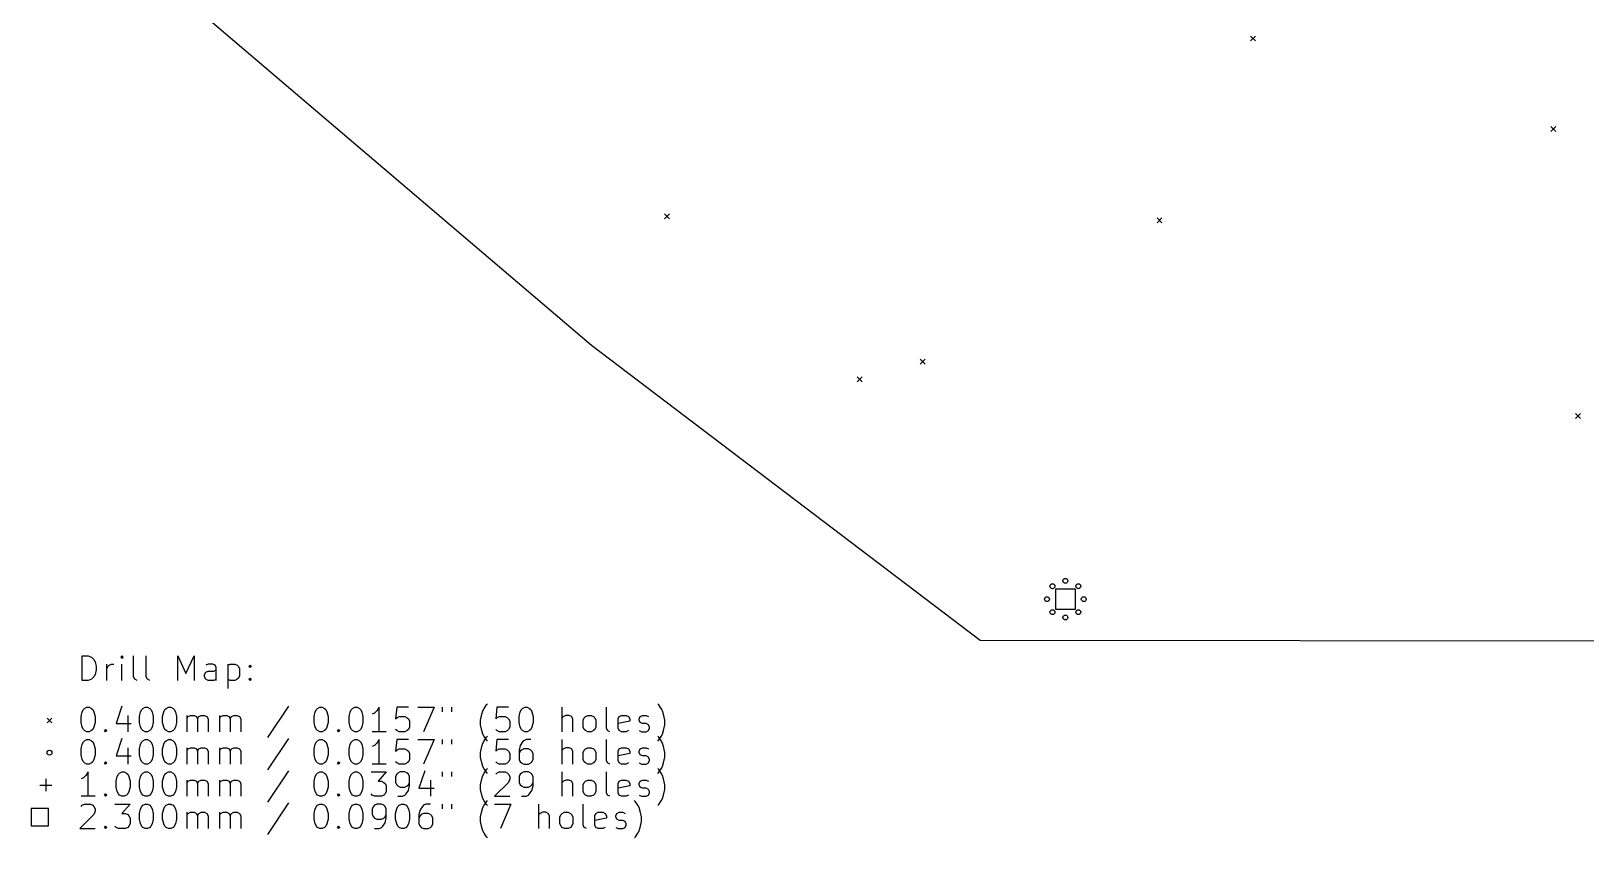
# Model space of a CAD drawing. Extents: x 13 to 269, y -176 to -43.
# Drawn here: x 13 to 140.1, y -176 to -110 of the extents above; entities that cross this region are included whole.
import ezdxf

# ---------------------------------------------------------------- set-up
doc = ezdxf.new("R2010")
doc.units = 0
doc.layers.add('BLACK', color=7, linetype='CONTINUOUS')

msp = doc.modelspace()

# ---------------------------------------------------------------- linework, layer by layer
at = {"layer": 'BLACK', "linetype": 'CONTINUOUS'}
for p, q in [((14.73, -98.14), (58.78, -135.69)), ((112.67, -110.41), (113.07, -110.81)), ((113.07, -110.41), (112.67, -110.81)), ((137.226, -117.799), (137.626, -118.199)), ((137.626, -117.799), (137.226, -118.199)), ((64.76, -124.95), (65.16, -125.35)), ((65.16, -124.95), (64.76, -125.35)), ((105.03, -125.28), (105.43, -125.68)), ((105.43, -125.28), (105.03, -125.68)), ((58.78, -135.69), (90.57, -159.82)), ((85.67, -136.83), (86.07, -137.23)), ((86.07, -136.83), (85.67, -137.23)), ((80.52, -138.29), (80.92, -138.69)), ((80.92, -138.29), (80.52, -138.69)), ((139.246, -141.278), (139.646, -141.678)), ((139.646, -141.278), (139.246, -141.678)), ((98.3492, -155.651), (96.7228, -155.651)), ((96.7228, -155.651), (96.7228, -157.277)), ((98.3492, -157.277), (98.3492, -155.651)), ((96.7228, -157.277), (98.3492, -157.277)), ((90.57, -159.82), (193.43, -159.93)), ((17.1562, -163.105), (17.1562, -161.105)), ((17.1562, -161.105), (17.6324, -161.105)), ((17.6324, -161.105), (17.9181, -161.2)), ((17.9181, -161.2), (18.1086, -161.391)), ((18.1086, -161.391), (18.2038, -161.581)), ((20.3943, -161.105), (20.299, -161.2)), ((20.299, -161.2), (20.3943, -161.296)), ((20.4895, -161.2), (20.3943, -161.105)), ((20.3943, -161.105), (20.3943, -161.296)), ((20.3943, -161.296), (20.4895, -161.2)), ((21.3467, -162.82), (21.3467, -161.105)), ((22.3943, -162.82), (22.3943, -161.105)), ((24.9657, -163.105), (24.9657, -161.105)), ((24.9657, -161.105), (25.6324, -162.534)), ((25.6324, -162.534), (26.299, -161.105)), ((26.299, -161.105), (26.299, -163.105)), ((18.2038, -162.629), (18.1086, -162.82)), ((18.2038, -161.581), (18.299, -161.962)), ((18.299, -162.248), (18.2038, -162.629)), ((18.299, -161.962), (18.299, -162.248)), ((19.1562, -163.105), (19.1562, -161.772)), ((19.1562, -162.153), (19.2514, -161.962)), ((19.2514, -161.962), (19.3467, -161.867)), ((19.3467, -161.867), (19.5371, -161.772)), ((19.5371, -161.772), (19.7276, -161.772)), ((20.3943, -163.105), (20.3943, -161.772)), ((27.1562, -162.629), (27.2514, -162.439)), ((27.1562, -162.82), (27.1562, -162.629)), ((27.4419, -161.772), (27.2514, -161.867)), ((27.2514, -162.439), (27.4419, -162.343)), ((27.8229, -161.772), (27.4419, -161.772)), ((27.4419, -162.343), (27.9181, -162.343)), ((28.0133, -161.867), (27.8229, -161.772)), ((27.9181, -162.343), (28.1086, -162.248)), ((28.1086, -162.058), (28.0133, -161.867)), ((28.1086, -163.105), (28.1086, -162.058)), ((29.061, -161.772), (29.061, -163.772)), ((29.061, -161.867), (29.2514, -161.772)), ((29.2514, -161.772), (29.6324, -161.772)), ((29.6324, -161.772), (29.8229, -161.867)), ((29.8229, -161.867), (29.9181, -161.962)), ((29.9181, -161.962), (30.0133, -162.153)), ((30.0133, -162.153), (30.0133, -162.724)), ((30.7752, -161.962), (30.8705, -161.867)), ((30.8705, -162.058), (30.7752, -161.962)), ((30.8705, -161.867), (30.9657, -161.962)), ((30.8705, -161.867), (30.8705, -162.058)), ((30.9657, -161.962), (30.8705, -162.058)), ((17.6324, -163.105), (17.1562, -163.105)), ((17.9181, -163.01), (17.6324, -163.105)), ((18.1086, -162.82), (17.9181, -163.01)), ((21.4419, -163.01), (21.3467, -162.82)), ((21.6324, -163.105), (21.4419, -163.01)), ((22.4895, -163.01), (22.3943, -162.82)), ((22.68, -163.105), (22.4895, -163.01)), ((27.2514, -163.01), (27.1562, -162.82)), ((27.4419, -163.105), (27.2514, -163.01)), ((27.9181, -163.105), (27.4419, -163.105)), ((28.1086, -163.01), (27.9181, -163.105)), ((29.2514, -163.105), (29.061, -163.01)), ((29.6324, -163.105), (29.2514, -163.105)), ((29.8229, -163.01), (29.6324, -163.105)), ((29.9181, -162.915), (29.8229, -163.01)), ((30.0133, -162.724), (29.9181, -162.915)), ((30.7752, -163.01), (30.8705, -162.915)), ((30.8705, -163.105), (30.7752, -163.01)), ((30.8705, -162.915), (30.9657, -163.01)), ((30.8705, -162.915), (30.8705, -163.105)), ((30.9657, -163.01), (30.8705, -163.105)), ((20.3943, -165.21), (19.9181, -166.639)), ((34.0133, -165.21), (32.299, -167.781)), ((50.0133, -165.4), (50.2038, -165.115)), ((50.2038, -165.115), (50.2991, -165.02)), ((64.2991, -165.115), (64.2038, -165.02)), ((64.4895, -165.4), (64.2991, -165.115)), ((14.28, -166.18), (14.68, -166.58)), ((14.68, -166.18), (14.28, -166.58)), ((17.061, -166.067), (17.1562, -165.686)), ((17.061, -166.543), (17.061, -166.067)), ((17.1562, -165.686), (17.2514, -165.496)), ((17.2514, -165.496), (17.3467, -165.4)), ((17.3467, -165.4), (17.5371, -165.305)), ((17.5371, -165.305), (17.7276, -165.305)), ((17.7276, -165.305), (17.9181, -165.4)), ((17.9181, -165.4), (18.0133, -165.496)), ((18.0133, -165.496), (18.1086, -165.686)), ((18.1086, -165.686), (18.2038, -166.067)), ((18.2038, -166.067), (18.2038, -166.543)), ((20.8705, -165.972), (20.8705, -167.305)), ((21.8229, -166.067), (21.9181, -165.686)), ((21.8229, -166.543), (21.8229, -166.067)), ((21.9181, -165.686), (22.0133, -165.496)), ((22.0133, -165.496), (22.1086, -165.4)), ((22.1086, -165.4), (22.299, -165.305)), ((22.299, -165.305), (22.4895, -165.305)), ((22.4895, -165.305), (22.68, -165.4)), ((22.68, -165.4), (22.7752, -165.496)), ((22.7752, -165.496), (22.8705, -165.686)), ((22.8705, -165.686), (22.9657, -166.067)), ((22.9657, -166.067), (22.9657, -166.543)), ((23.7276, -166.067), (23.8229, -165.686)), ((23.7276, -166.543), (23.7276, -166.067)), ((23.8229, -165.686), (23.9181, -165.496)), ((23.9181, -165.496), (24.0133, -165.4)), ((24.0133, -165.4), (24.2038, -165.305)), ((24.2038, -165.305), (24.3943, -165.305)), ((24.3943, -165.305), (24.5848, -165.4)), ((24.5848, -165.4), (24.68, -165.496)), ((24.68, -165.496), (24.7752, -165.686)), ((24.7752, -165.686), (24.8705, -166.067)), ((24.8705, -166.067), (24.8705, -166.543)), ((25.7276, -167.305), (25.7276, -165.972)), ((25.7276, -166.162), (25.8229, -166.067)), ((25.8229, -166.067), (26.0133, -165.972)), ((26.0133, -165.972), (26.299, -165.972)), ((26.299, -165.972), (26.4895, -166.067)), ((26.4895, -166.067), (26.5848, -166.258)), ((26.5848, -166.258), (26.68, -166.067)), ((26.5848, -166.258), (26.5848, -167.305)), ((26.68, -166.067), (26.8705, -165.972)), ((26.8705, -165.972), (27.1562, -165.972)), ((27.1562, -165.972), (27.3467, -166.067)), ((27.3467, -166.067), (27.4419, -166.258)), ((27.4419, -166.258), (27.4419, -167.305)), ((28.3943, -167.305), (28.3943, -165.972)), ((28.3943, -166.162), (28.4895, -166.067)), ((28.4895, -166.067), (28.68, -165.972)), ((28.68, -165.972), (28.9657, -165.972)), ((28.9657, -165.972), (29.1562, -166.067)), ((29.1562, -166.067), (29.2514, -166.258)), ((29.2514, -166.258), (29.3467, -166.067)), ((29.2514, -166.258), (29.2514, -167.305)), ((29.3467, -166.067), (29.5371, -165.972)), ((29.5371, -165.972), (29.8229, -165.972)), ((29.8229, -165.972), (30.0133, -166.067)), ((30.0133, -166.067), (30.1086, -166.258)), ((30.1086, -166.258), (30.1086, -167.305)), ((36.1086, -166.067), (36.2038, -165.686)), ((36.1086, -166.543), (36.1086, -166.067)), ((36.2038, -165.686), (36.299, -165.496)), ((36.299, -165.496), (36.3943, -165.4)), ((36.3943, -165.4), (36.5848, -165.305)), ((36.5848, -165.305), (36.7752, -165.305)), ((36.7752, -165.305), (36.9657, -165.4)), ((36.9657, -165.4), (37.061, -165.496)), ((37.061, -165.496), (37.1562, -165.686)), ((37.1562, -165.686), (37.2514, -166.067)), ((37.2514, -166.067), (37.2514, -166.543)), ((38.9657, -166.067), (39.061, -165.686)), ((38.9657, -166.543), (38.9657, -166.067)), ((39.061, -165.686), (39.1562, -165.496)), ((39.1562, -165.496), (39.2514, -165.4)), ((39.2514, -165.4), (39.4419, -165.305)), ((39.4419, -165.305), (39.6324, -165.305)), ((39.6324, -165.305), (39.8229, -165.4)), ((39.8229, -165.4), (39.9181, -165.496)), ((39.9181, -165.496), (40.0133, -165.686)), ((40.0133, -165.686), (40.1086, -166.067)), ((40.1086, -166.067), (40.1086, -166.543)), ((41.061, -165.781), (40.8705, -165.877)), ((41.2514, -165.591), (41.061, -165.781)), ((41.4419, -165.305), (41.2514, -165.591)), ((41.4419, -167.305), (41.4419, -165.305)), ((42.8705, -165.305), (42.7752, -166.258)), ((42.7752, -166.258), (42.8705, -166.162)), ((43.8229, -165.305), (42.8705, -165.305)), ((42.8705, -166.162), (43.061, -166.067)), ((43.061, -166.067), (43.5371, -166.067)), ((43.5371, -166.067), (43.7276, -166.162)), ((43.7276, -166.162), (43.8229, -166.258)), ((43.8229, -166.258), (43.9181, -166.448)), ((43.9181, -166.448), (43.9181, -166.924)), ((44.5848, -165.305), (45.9181, -165.305)), ((45.9181, -165.305), (45.061, -167.305)), ((46.5848, -165.305), (46.5848, -165.686)), ((47.3467, -165.305), (47.3467, -165.686)), ((49.7276, -166.353), (49.8229, -165.877)), ((49.7276, -166.734), (49.7276, -166.353)), ((49.8229, -165.877), (49.9181, -165.591)), ((49.9181, -165.591), (50.0133, -165.4)), ((51.061, -165.305), (50.9657, -166.258)), ((50.9657, -166.258), (51.061, -166.162)), ((52.0133, -165.305), (51.061, -165.305)), ((51.061, -166.162), (51.2514, -166.067)), ((51.2514, -166.067), (51.7276, -166.067)), ((51.7276, -166.067), (51.9181, -166.162)), ((51.9181, -166.162), (52.0133, -166.258)), ((52.0133, -166.258), (52.1086, -166.448)), ((52.1086, -166.448), (52.1086, -166.924)), ((52.8705, -166.067), (52.9657, -165.686)), ((52.8705, -166.543), (52.8705, -166.067)), ((52.9657, -165.686), (53.061, -165.496)), ((53.061, -165.496), (53.1562, -165.4)), ((53.1562, -165.4), (53.3467, -165.305)), ((53.3467, -165.305), (53.5371, -165.305)), ((53.5371, -165.305), (53.7276, -165.4)), ((53.7276, -165.4), (53.8229, -165.496)), ((53.8229, -165.496), (53.9181, -165.686)), ((53.9181, -165.686), (54.0133, -166.067)), ((54.0133, -166.067), (54.0133, -166.543)), ((56.3943, -167.305), (56.3943, -165.305)), ((56.4895, -166.067), (56.3943, -166.162)), ((56.68, -165.972), (56.4895, -166.067)), ((56.9657, -165.972), (56.68, -165.972)), ((57.1562, -166.067), (56.9657, -165.972)), ((57.2514, -166.258), (57.1562, -166.067)), ((57.2514, -167.305), (57.2514, -166.258)), ((58.1086, -166.353), (58.2038, -166.162)), ((58.1086, -166.924), (58.1086, -166.353)), ((58.2038, -166.162), (58.2991, -166.067)), ((58.2991, -166.067), (58.4895, -165.972)), ((58.4895, -165.972), (58.7752, -165.972)), ((58.7752, -165.972), (58.9657, -166.067)), ((58.9657, -166.067), (59.061, -166.162)), ((59.061, -166.162), (59.1562, -166.353)), ((59.1562, -166.353), (59.1562, -166.924)), ((60.0133, -167.02), (60.0133, -165.305)), ((60.9657, -166.258), (61.061, -166.067)), ((60.9657, -167.02), (60.9657, -166.258)), ((61.9181, -166.448), (60.9657, -166.639)), ((61.061, -166.067), (61.2514, -165.972)), ((61.2514, -165.972), (61.6324, -165.972)), ((61.6324, -165.972), (61.8229, -166.067)), ((61.8229, -166.067), (61.9181, -166.258)), ((61.9181, -166.258), (61.9181, -166.448)), ((62.68, -166.258), (62.7752, -166.067)), ((62.68, -166.353), (62.68, -166.258)), ((62.7752, -166.543), (62.68, -166.353)), ((62.7752, -166.067), (62.9657, -165.972)), ((62.9657, -165.972), (63.2514, -165.972)), ((63.2514, -165.972), (63.4419, -166.067)), ((64.5848, -165.591), (64.4895, -165.4)), ((64.68, -165.877), (64.5848, -165.591)), ((64.7752, -166.353), (64.68, -165.877)), ((64.7752, -166.734), (64.7752, -166.353)), ((17.1562, -166.924), (17.061, -166.543)), ((17.2514, -167.115), (17.1562, -166.924)), ((17.3467, -167.21), (17.2514, -167.115)), ((17.5371, -167.305), (17.3467, -167.21)), ((17.7276, -167.305), (17.5371, -167.305)), ((17.9181, -167.21), (17.7276, -167.305)), ((18.0133, -167.115), (17.9181, -167.21)), ((18.1086, -166.924), (18.0133, -167.115)), ((18.2038, -166.543), (18.1086, -166.924)), ((18.9657, -167.21), (19.061, -167.115)), ((19.061, -167.305), (18.9657, -167.21)), ((19.061, -167.115), (19.1562, -167.21)), ((19.061, -167.115), (19.061, -167.305)), ((19.1562, -167.21), (19.061, -167.305)), ((19.9181, -166.639), (21.1562, -166.639)), ((21.9181, -166.924), (21.8229, -166.543)), ((22.0133, -167.115), (21.9181, -166.924)), ((22.1086, -167.21), (22.0133, -167.115)), ((22.299, -167.305), (22.1086, -167.21)), ((22.4895, -167.305), (22.299, -167.305)), ((22.68, -167.21), (22.4895, -167.305)), ((22.7752, -167.115), (22.68, -167.21)), ((22.8705, -166.924), (22.7752, -167.115)), ((22.9657, -166.543), (22.8705, -166.924)), ((23.8229, -166.924), (23.7276, -166.543)), ((23.9181, -167.115), (23.8229, -166.924)), ((24.0133, -167.21), (23.9181, -167.115)), ((24.2038, -167.305), (24.0133, -167.21)), ((24.3943, -167.305), (24.2038, -167.305)), ((24.5848, -167.21), (24.3943, -167.305)), ((24.68, -167.115), (24.5848, -167.21)), ((24.7752, -166.924), (24.68, -167.115)), ((24.8705, -166.543), (24.7752, -166.924)), ((36.2038, -166.924), (36.1086, -166.543)), ((36.299, -167.115), (36.2038, -166.924)), ((36.3943, -167.21), (36.299, -167.115)), ((36.5848, -167.305), (36.3943, -167.21)), ((36.7752, -167.305), (36.5848, -167.305)), ((36.9657, -167.21), (36.7752, -167.305)), ((37.061, -167.115), (36.9657, -167.21)), ((37.1562, -166.924), (37.061, -167.115)), ((37.2514, -166.543), (37.1562, -166.924)), ((38.0133, -167.21), (38.1086, -167.115)), ((38.1086, -167.305), (38.0133, -167.21)), ((38.1086, -167.115), (38.2038, -167.21)), ((38.1086, -167.115), (38.1086, -167.305)), ((38.2038, -167.21), (38.1086, -167.305)), ((39.061, -166.924), (38.9657, -166.543)), ((39.1562, -167.115), (39.061, -166.924)), ((39.2514, -167.21), (39.1562, -167.115)), ((39.4419, -167.305), (39.2514, -167.21)), ((39.6324, -167.305), (39.4419, -167.305)), ((39.8229, -167.21), (39.6324, -167.305)), ((39.9181, -167.115), (39.8229, -167.21)), ((40.0133, -166.924), (39.9181, -167.115)), ((40.1086, -166.543), (40.0133, -166.924)), ((42.0133, -167.305), (40.8705, -167.305)), ((42.8705, -167.21), (42.7752, -167.115)), ((43.061, -167.305), (42.8705, -167.21)), ((43.5371, -167.305), (43.061, -167.305)), ((43.7276, -167.21), (43.5371, -167.305)), ((43.8229, -167.115), (43.7276, -167.21)), ((43.9181, -166.924), (43.8229, -167.115)), ((49.8229, -167.21), (49.7276, -166.734)), ((49.9181, -167.496), (49.8229, -167.21)), ((50.0133, -167.686), (49.9181, -167.496)), ((50.2038, -167.972), (50.0133, -167.686)), ((50.0133, -168.04), (50.2038, -167.755)), ((50.2038, -167.755), (50.2991, -167.66)), ((51.061, -167.21), (50.9657, -167.115)), ((51.2514, -167.305), (51.061, -167.21)), ((51.7276, -167.305), (51.2514, -167.305)), ((51.9181, -167.21), (51.7276, -167.305)), ((52.0133, -167.115), (51.9181, -167.21)), ((52.1086, -166.924), (52.0133, -167.115)), ((52.9657, -166.924), (52.8705, -166.543)), ((53.061, -167.115), (52.9657, -166.924)), ((53.1562, -167.21), (53.061, -167.115)), ((53.3467, -167.305), (53.1562, -167.21)), ((53.5371, -167.305), (53.3467, -167.305)), ((53.7276, -167.21), (53.5371, -167.305)), ((53.8229, -167.115), (53.7276, -167.21)), ((53.9181, -166.924), (53.8229, -167.115)), ((54.0133, -166.543), (53.9181, -166.924)), ((58.2038, -167.115), (58.1086, -166.924)), ((58.2991, -167.21), (58.2038, -167.115)), ((58.4895, -167.305), (58.2991, -167.21)), ((58.7752, -167.305), (58.4895, -167.305)), ((58.9657, -167.21), (58.7752, -167.305)), ((59.061, -167.115), (58.9657, -167.21)), ((59.1562, -166.924), (59.061, -167.115)), ((60.1086, -167.21), (60.0133, -167.02)), ((60.2991, -167.305), (60.1086, -167.21)), ((61.061, -167.21), (60.9657, -167.02)), ((61.2514, -167.305), (61.061, -167.21)), ((61.6324, -167.305), (61.2514, -167.305)), ((61.8229, -167.21), (61.6324, -167.305)), ((62.68, -167.21), (62.8705, -167.305)), ((62.9657, -166.639), (62.7752, -166.543)), ((62.8705, -167.305), (63.2514, -167.305)), ((63.2514, -166.639), (62.9657, -166.639)), ((63.4419, -166.734), (63.2514, -166.639)), ((63.2514, -167.305), (63.4419, -167.21)), ((63.5371, -166.924), (63.4419, -166.734)), ((63.4419, -167.21), (63.5371, -167.02)), ((63.5371, -167.02), (63.5371, -166.924)), ((64.2991, -167.755), (64.2038, -167.66)), ((64.2991, -167.972), (64.4895, -167.686)), ((64.4895, -168.04), (64.2991, -167.755)), ((64.4895, -167.686), (64.5848, -167.496)), ((64.5848, -167.496), (64.68, -167.21)), ((64.68, -167.21), (64.7752, -166.734)), ((17.061, -168.707), (17.1562, -168.326)), ((17.061, -169.183), (17.061, -168.707)), ((17.1562, -168.326), (17.2514, -168.136)), ((17.2514, -168.136), (17.3467, -168.04)), ((17.3467, -168.04), (17.5371, -167.945)), ((17.5371, -167.945), (17.7276, -167.945)), ((17.7276, -167.945), (17.9181, -168.04)), ((17.9181, -168.04), (18.0133, -168.136)), ((18.0133, -168.136), (18.1086, -168.326)), ((18.1086, -168.326), (18.2038, -168.707)), ((18.2038, -168.707), (18.2038, -169.183)), ((20.3943, -167.85), (19.9181, -169.279)), ((20.8705, -168.612), (20.8705, -169.945)), ((21.8229, -168.707), (21.9181, -168.326)), ((21.8229, -169.183), (21.8229, -168.707)), ((21.9181, -168.326), (22.0133, -168.136)), ((22.0133, -168.136), (22.1086, -168.04)), ((22.1086, -168.04), (22.299, -167.945)), ((22.299, -167.945), (22.4895, -167.945)), ((22.4895, -167.945), (22.68, -168.04)), ((22.68, -168.04), (22.7752, -168.136)), ((22.7752, -168.136), (22.8705, -168.326)), ((22.8705, -168.326), (22.9657, -168.707)), ((22.9657, -168.707), (22.9657, -169.183)), ((23.7276, -168.707), (23.8229, -168.326)), ((23.7276, -169.183), (23.7276, -168.707)), ((23.8229, -168.326), (23.9181, -168.136)), ((23.9181, -168.136), (24.0133, -168.04)), ((24.0133, -168.04), (24.2038, -167.945)), ((24.2038, -167.945), (24.3943, -167.945)), ((24.3943, -167.945), (24.5848, -168.04)), ((24.5848, -168.04), (24.68, -168.136)), ((24.68, -168.136), (24.7752, -168.326)), ((24.7752, -168.326), (24.8705, -168.707)), ((24.8705, -168.707), (24.8705, -169.183)), ((25.7276, -169.945), (25.7276, -168.612)), ((25.7276, -168.802), (25.8229, -168.707)), ((25.8229, -168.707), (26.0133, -168.612)), ((26.0133, -168.612), (26.299, -168.612)), ((26.299, -168.612), (26.4895, -168.707)), ((26.4895, -168.707), (26.5848, -168.898)), ((26.5848, -168.898), (26.68, -168.707)), ((26.5848, -168.898), (26.5848, -169.945)), ((26.68, -168.707), (26.8705, -168.612)), ((26.8705, -168.612), (27.1562, -168.612)), ((27.1562, -168.612), (27.3467, -168.707)), ((27.3467, -168.707), (27.4419, -168.898)), ((27.4419, -168.898), (27.4419, -169.945)), ((28.3943, -169.945), (28.3943, -168.612)), ((28.3943, -168.802), (28.4895, -168.707)), ((28.4895, -168.707), (28.68, -168.612)), ((28.68, -168.612), (28.9657, -168.612)), ((28.9657, -168.612), (29.1562, -168.707)), ((29.1562, -168.707), (29.2514, -168.898)), ((29.2514, -168.898), (29.3467, -168.707)), ((29.2514, -168.898), (29.2514, -169.945)), ((29.3467, -168.707), (29.5371, -168.612)), ((29.5371, -168.612), (29.8229, -168.612)), ((29.8229, -168.612), (30.0133, -168.707)), ((30.0133, -168.707), (30.1086, -168.898)), ((30.1086, -168.898), (30.1086, -169.945)), ((34.0133, -167.85), (32.299, -170.421)), ((36.1086, -168.707), (36.2038, -168.326)), ((36.1086, -169.183), (36.1086, -168.707)), ((36.2038, -168.326), (36.299, -168.136)), ((36.299, -168.136), (36.3943, -168.04)), ((36.3943, -168.04), (36.5848, -167.945)), ((36.5848, -167.945), (36.7752, -167.945)), ((36.7752, -167.945), (36.9657, -168.04)), ((36.9657, -168.04), (37.061, -168.136)), ((37.061, -168.136), (37.1562, -168.326)), ((37.1562, -168.326), (37.2514, -168.707)), ((37.2514, -168.707), (37.2514, -169.183)), ((38.9657, -168.707), (39.061, -168.326)), ((38.9657, -169.183), (38.9657, -168.707)), ((39.061, -168.326), (39.1562, -168.136)), ((39.1562, -168.136), (39.2514, -168.04)), ((39.2514, -168.04), (39.4419, -167.945)), ((39.4419, -167.945), (39.6324, -167.945)), ((39.6324, -167.945), (39.8229, -168.04)), ((39.8229, -168.04), (39.9181, -168.136)), ((39.9181, -168.136), (40.0133, -168.326)), ((40.0133, -168.326), (40.1086, -168.707)), ((40.1086, -168.707), (40.1086, -169.183)), ((41.061, -168.421), (40.8705, -168.517)), ((41.2514, -168.231), (41.061, -168.421)), ((41.4419, -167.945), (41.2514, -168.231)), ((41.4419, -169.945), (41.4419, -167.945)), ((42.8705, -167.945), (42.7752, -168.898)), ((42.7752, -168.898), (42.8705, -168.802)), ((43.8229, -167.945), (42.8705, -167.945)), ((42.8705, -168.802), (43.061, -168.707)), ((43.061, -168.707), (43.5371, -168.707)), ((43.5371, -168.707), (43.7276, -168.802)), ((43.7276, -168.802), (43.8229, -168.898)), ((43.8229, -168.898), (43.9181, -169.088)), ((44.5848, -167.945), (45.9181, -167.945)), ((45.9181, -167.945), (45.061, -169.945)), ((46.5848, -167.945), (46.5848, -168.326)), ((47.3467, -167.945), (47.3467, -168.326)), ((49.7276, -168.993), (49.8229, -168.517)), ((49.7276, -169.374), (49.7276, -168.993)), ((49.8229, -168.517), (49.9181, -168.231)), ((49.9181, -168.231), (50.0133, -168.04)), ((50.2991, -168.067), (50.2038, -167.972)), ((51.061, -167.945), (50.9657, -168.898)), ((50.9657, -168.898), (51.061, -168.802)), ((52.0133, -167.945), (51.061, -167.945)), ((51.061, -168.802), (51.2514, -168.707)), ((51.2514, -168.707), (51.7276, -168.707)), ((51.7276, -168.707), (51.9181, -168.802)), ((51.9181, -168.802), (52.0133, -168.898)), ((52.0133, -168.898), (52.1086, -169.088)), ((52.9657, -168.421), (52.8705, -168.802)), ((52.8705, -168.802), (52.8705, -169.564)), ((52.9657, -168.898), (52.8705, -169.088)), ((53.1562, -168.136), (52.9657, -168.421)), ((53.061, -168.802), (52.9657, -168.898)), ((53.2514, -168.707), (53.061, -168.802)), ((53.2514, -168.04), (53.1562, -168.136)), ((53.4419, -167.945), (53.2514, -168.04)), ((53.6324, -168.707), (53.2514, -168.707)), ((53.8229, -167.945), (53.4419, -167.945)), ((53.8229, -168.802), (53.6324, -168.707)), ((53.9181, -168.898), (53.8229, -168.802)), ((54.0133, -169.088), (53.9181, -168.898)), ((56.3943, -169.945), (56.3943, -167.945)), ((56.4895, -168.707), (56.3943, -168.802)), ((56.68, -168.612), (56.4895, -168.707)), ((56.9657, -168.612), (56.68, -168.612)), ((57.1562, -168.707), (56.9657, -168.612)), ((57.2514, -168.898), (57.1562, -168.707)), ((57.2514, -169.945), (57.2514, -168.898)), ((58.1086, -168.993), (58.2038, -168.802)), ((58.1086, -169.564), (58.1086, -168.993)), ((58.2038, -168.802), (58.2991, -168.707)), ((58.2991, -168.707), (58.4895, -168.612)), ((58.4895, -168.612), (58.7752, -168.612)), ((58.7752, -168.612), (58.9657, -168.707)), ((58.9657, -168.707), (59.061, -168.802)), ((59.061, -168.802), (59.1562, -168.993)), ((59.1562, -168.993), (59.1562, -169.564)), ((60.0133, -169.66), (60.0133, -167.945)), ((60.9657, -168.898), (61.061, -168.707)), ((60.9657, -169.66), (60.9657, -168.898)), ((61.061, -168.707), (61.2514, -168.612)), ((61.2514, -168.612), (61.6324, -168.612)), ((61.6324, -168.612), (61.8229, -168.707)), ((61.8229, -168.707), (61.9181, -168.898)), ((61.9181, -168.898), (61.9181, -169.088)), ((62.68, -168.898), (62.7752, -168.707)), ((62.68, -168.993), (62.68, -168.898)), ((62.7752, -169.183), (62.68, -168.993)), ((62.7752, -168.707), (62.9657, -168.612)), ((62.9657, -168.612), (63.2514, -168.612)), ((63.2514, -168.612), (63.4419, -168.707)), ((64.2038, -168.067), (64.2991, -167.972)), ((64.5848, -168.231), (64.4895, -168.04)), ((64.68, -168.517), (64.5848, -168.231)), ((64.7752, -168.993), (64.68, -168.517)), ((64.7752, -169.374), (64.7752, -168.993)), ((17.1562, -169.564), (17.061, -169.183)), ((17.2514, -169.755), (17.1562, -169.564)), ((17.3467, -169.85), (17.2514, -169.755)), ((17.5371, -169.945), (17.3467, -169.85)), ((17.7276, -169.945), (17.5371, -169.945)), ((17.9181, -169.85), (17.7276, -169.945)), ((18.0133, -169.755), (17.9181, -169.85)), ((18.1086, -169.564), (18.0133, -169.755)), ((18.2038, -169.183), (18.1086, -169.564)), ((18.9657, -169.85), (19.061, -169.755)), ((19.061, -169.945), (18.9657, -169.85)), ((19.061, -169.755), (19.1562, -169.85)), ((19.061, -169.755), (19.061, -169.945)), ((19.1562, -169.85), (19.061, -169.945)), ((19.9181, -169.279), (21.1562, -169.279)), ((21.9181, -169.564), (21.8229, -169.183)), ((22.0133, -169.755), (21.9181, -169.564)), ((22.1086, -169.85), (22.0133, -169.755)), ((22.299, -169.945), (22.1086, -169.85)), ((22.4895, -169.945), (22.299, -169.945)), ((22.68, -169.85), (22.4895, -169.945)), ((22.7752, -169.755), (22.68, -169.85)), ((22.8705, -169.564), (22.7752, -169.755)), ((22.9657, -169.183), (22.8705, -169.564)), ((23.8229, -169.564), (23.7276, -169.183)), ((23.9181, -169.755), (23.8229, -169.564)), ((24.0133, -169.85), (23.9181, -169.755)), ((24.2038, -169.945), (24.0133, -169.85)), ((24.3943, -169.945), (24.2038, -169.945)), ((24.5848, -169.85), (24.3943, -169.945)), ((24.68, -169.755), (24.5848, -169.85)), ((24.7752, -169.564), (24.68, -169.755)), ((24.8705, -169.183), (24.7752, -169.564)), ((36.2038, -169.564), (36.1086, -169.183)), ((36.299, -169.755), (36.2038, -169.564)), ((36.3943, -169.85), (36.299, -169.755)), ((36.5848, -169.945), (36.3943, -169.85)), ((36.7752, -169.945), (36.5848, -169.945)), ((36.9657, -169.85), (36.7752, -169.945)), ((37.061, -169.755), (36.9657, -169.85)), ((37.1562, -169.564), (37.061, -169.755)), ((37.2514, -169.183), (37.1562, -169.564)), ((38.0133, -169.85), (38.1086, -169.755)), ((38.1086, -169.945), (38.0133, -169.85)), ((38.1086, -169.755), (38.2038, -169.85)), ((38.1086, -169.755), (38.1086, -169.945)), ((38.2038, -169.85), (38.1086, -169.945)), ((39.061, -169.564), (38.9657, -169.183)), ((39.1562, -169.755), (39.061, -169.564)), ((39.2514, -169.85), (39.1562, -169.755)), ((39.4419, -169.945), (39.2514, -169.85)), ((39.6324, -169.945), (39.4419, -169.945)), ((39.8229, -169.85), (39.6324, -169.945)), ((39.9181, -169.755), (39.8229, -169.85)), ((40.0133, -169.564), (39.9181, -169.755)), ((40.1086, -169.183), (40.0133, -169.564)), ((42.0133, -169.945), (40.8705, -169.945)), ((42.8705, -169.85), (42.7752, -169.755)), ((43.061, -169.945), (42.8705, -169.85)), ((43.5371, -169.945), (43.061, -169.945)), ((43.7276, -169.85), (43.5371, -169.945)), ((43.8229, -169.755), (43.7276, -169.85)), ((43.9181, -169.564), (43.8229, -169.755)), ((43.9181, -169.088), (43.9181, -169.564)), ((49.8229, -169.85), (49.7276, -169.374)), ((49.9181, -170.136), (49.8229, -169.85)), ((50.0133, -170.326), (49.9181, -170.136)), ((50.2038, -170.612), (50.0133, -170.326)), ((50.2038, -170.395), (50.2991, -170.3)), ((51.061, -169.85), (50.9657, -169.755)), ((51.2514, -169.945), (51.061, -169.85)), ((51.7276, -169.945), (51.2514, -169.945)), ((51.9181, -169.85), (51.7276, -169.945)), ((52.0133, -169.755), (51.9181, -169.85)), ((52.1086, -169.564), (52.0133, -169.755)), ((52.1086, -169.088), (52.1086, -169.564)), ((52.8705, -169.564), (52.9657, -169.755)), ((52.9657, -169.755), (53.061, -169.85)), ((53.061, -169.85), (53.2514, -169.945)), ((53.2514, -169.945), (53.6324, -169.945)), ((53.6324, -169.945), (53.8229, -169.85)), ((53.8229, -169.85), (53.9181, -169.755)), ((53.9181, -169.755), (54.0133, -169.564)), ((54.0133, -169.564), (54.0133, -169.088)), ((58.2038, -169.755), (58.1086, -169.564)), ((58.2991, -169.85), (58.2038, -169.755)), ((58.4895, -169.945), (58.2991, -169.85)), ((58.7752, -169.945), (58.4895, -169.945)), ((58.9657, -169.85), (58.7752, -169.945)), ((59.061, -169.755), (58.9657, -169.85)), ((59.1562, -169.564), (59.061, -169.755)), ((60.1086, -169.85), (60.0133, -169.66)), ((60.2991, -169.945), (60.1086, -169.85)), ((61.9181, -169.088), (60.9657, -169.279)), ((61.061, -169.85), (60.9657, -169.66)), ((61.2514, -169.945), (61.061, -169.85)), ((61.6324, -169.945), (61.2514, -169.945)), ((61.8229, -169.85), (61.6324, -169.945)), ((62.68, -169.85), (62.8705, -169.945)), ((62.9657, -169.279), (62.7752, -169.183)), ((62.8705, -169.945), (63.2514, -169.945)), ((63.2514, -169.279), (62.9657, -169.279)), ((63.4419, -169.374), (63.2514, -169.279)), ((63.2514, -169.945), (63.4419, -169.85)), ((63.5371, -169.564), (63.4419, -169.374)), ((63.4419, -169.85), (63.5371, -169.66)), ((63.5371, -169.66), (63.5371, -169.564)), ((64.2991, -170.395), (64.2038, -170.3)), ((64.2991, -170.612), (64.4895, -170.326)), ((64.4895, -170.326), (64.5848, -170.136)), ((64.5848, -170.136), (64.68, -169.85)), ((64.68, -169.85), (64.7752, -169.374)), ((14.18, -171.16), (14.18, -172.16)), ((17.2514, -171.061), (17.061, -171.157)), ((17.4419, -170.871), (17.2514, -171.061)), ((17.6324, -170.585), (17.4419, -170.871)), ((17.6324, -172.585), (17.6324, -170.585)), ((19.9181, -171.347), (20.0133, -170.966)), ((19.9181, -171.823), (19.9181, -171.347)), ((20.0133, -170.966), (20.1086, -170.776)), ((20.1086, -170.776), (20.2038, -170.68)), ((20.2038, -170.68), (20.3943, -170.585)), ((20.3943, -170.585), (20.5848, -170.585)), ((20.5848, -170.585), (20.7752, -170.68)), ((20.7752, -170.68), (20.8705, -170.776)), ((20.8705, -170.776), (20.9657, -170.966)), ((20.9657, -170.966), (21.061, -171.347)), ((21.061, -171.347), (21.061, -171.823)), ((21.8229, -171.347), (21.9181, -170.966)), ((21.8229, -171.823), (21.8229, -171.347)), ((21.9181, -170.966), (22.0133, -170.776)), ((22.0133, -170.776), (22.1086, -170.68)), ((22.1086, -170.68), (22.299, -170.585)), ((22.299, -170.585), (22.4895, -170.585)), ((22.4895, -170.585), (22.68, -170.68)), ((22.68, -170.68), (22.7752, -170.776)), ((22.7752, -170.776), (22.8705, -170.966)), ((22.8705, -170.966), (22.9657, -171.347)), ((22.9657, -171.347), (22.9657, -171.823)), ((23.7276, -171.347), (23.8229, -170.966)), ((23.7276, -171.823), (23.7276, -171.347)), ((23.8229, -170.966), (23.9181, -170.776)), ((23.9181, -170.776), (24.0133, -170.68)), ((24.0133, -170.68), (24.2038, -170.585)), ((24.2038, -170.585), (24.3943, -170.585)), ((24.3943, -170.585), (24.5848, -170.68)), ((24.5848, -170.68), (24.68, -170.776)), ((24.68, -170.776), (24.7752, -170.966)), ((24.7752, -170.966), (24.8705, -171.347)), ((24.8705, -171.347), (24.8705, -171.823)), ((25.7276, -172.585), (25.7276, -171.252)), ((25.7276, -171.442), (25.8229, -171.347)), ((25.8229, -171.347), (26.0133, -171.252)), ((26.0133, -171.252), (26.299, -171.252)), ((26.299, -171.252), (26.4895, -171.347)), ((26.4895, -171.347), (26.5848, -171.538)), ((26.5848, -171.538), (26.68, -171.347)), ((26.5848, -171.538), (26.5848, -172.585)), ((26.68, -171.347), (26.8705, -171.252)), ((26.8705, -171.252), (27.1562, -171.252)), ((27.1562, -171.252), (27.3467, -171.347)), ((27.3467, -171.347), (27.4419, -171.538)), ((27.4419, -171.538), (27.4419, -172.585)), ((28.3943, -172.585), (28.3943, -171.252)), ((28.3943, -171.442), (28.4895, -171.347)), ((28.4895, -171.347), (28.68, -171.252)), ((28.68, -171.252), (28.9657, -171.252)), ((28.9657, -171.252), (29.1562, -171.347)), ((29.1562, -171.347), (29.2514, -171.538)), ((29.2514, -171.538), (29.3467, -171.347)), ((29.2514, -171.538), (29.2514, -172.585)), ((29.3467, -171.347), (29.5371, -171.252)), ((29.5371, -171.252), (29.8229, -171.252)), ((29.8229, -171.252), (30.0133, -171.347)), ((30.0133, -171.347), (30.1086, -171.538)), ((30.1086, -171.538), (30.1086, -172.585)), ((34.0133, -170.49), (32.299, -173.061)), ((36.1086, -171.347), (36.2038, -170.966)), ((36.1086, -171.823), (36.1086, -171.347)), ((36.2038, -170.966), (36.299, -170.776)), ((36.299, -170.776), (36.3943, -170.68)), ((36.3943, -170.68), (36.5848, -170.585)), ((36.5848, -170.585), (36.7752, -170.585)), ((36.7752, -170.585), (36.9657, -170.68)), ((36.9657, -170.68), (37.061, -170.776)), ((37.061, -170.776), (37.1562, -170.966)), ((37.1562, -170.966), (37.2514, -171.347)), ((37.2514, -171.347), (37.2514, -171.823)), ((38.9657, -171.347), (39.061, -170.966)), ((38.9657, -171.823), (38.9657, -171.347)), ((39.061, -170.966), (39.1562, -170.776)), ((39.1562, -170.776), (39.2514, -170.68)), ((39.2514, -170.68), (39.4419, -170.585)), ((39.4419, -170.585), (39.6324, -170.585)), ((39.6324, -170.585), (39.8229, -170.68)), ((39.8229, -170.68), (39.9181, -170.776)), ((39.9181, -170.776), (40.0133, -170.966)), ((40.0133, -170.966), (40.1086, -171.347)), ((40.1086, -171.347), (40.1086, -171.823)), ((40.7752, -170.585), (42.0133, -170.585)), ((42.0133, -170.585), (41.3467, -171.347)), ((41.3467, -171.347), (41.6324, -171.347)), ((41.6324, -171.347), (41.8229, -171.442)), ((41.8229, -171.442), (41.9181, -171.538)), ((41.9181, -171.538), (42.0133, -171.728)), ((42.8705, -170.776), (42.7752, -170.966)), ((42.7752, -170.966), (42.7752, -171.442)), ((42.7752, -171.442), (42.8705, -171.633)), ((42.9657, -170.68), (42.8705, -170.776)), ((43.1562, -170.585), (42.9657, -170.68)), ((43.5371, -170.585), (43.1562, -170.585)), ((43.7276, -170.68), (43.5371, -170.585)), ((43.8229, -170.776), (43.7276, -170.68)), ((43.9181, -170.966), (43.8229, -170.776)), ((43.8229, -171.633), (43.9181, -171.442)), ((43.9181, -171.728), (43.9181, -170.966)), ((45.1562, -170.49), (44.68, -171.919)), ((45.6324, -171.252), (45.6324, -172.585)), ((46.5848, -170.585), (46.5848, -170.966)), ((47.3467, -170.585), (47.3467, -170.966)), ((49.7276, -171.633), (49.8229, -171.157)), ((49.8229, -171.157), (49.9181, -170.871)), ((49.9181, -170.871), (50.0133, -170.68)), ((50.0133, -170.68), (50.2038, -170.395)), ((50.2991, -170.707), (50.2038, -170.612)), ((52.0133, -171.442), (50.8705, -172.585)), ((50.9657, -170.776), (51.061, -170.68)), ((51.061, -170.68), (51.2514, -170.585)), ((51.2514, -170.585), (51.7276, -170.585)), ((51.7276, -170.585), (51.9181, -170.68)), ((51.9181, -170.68), (52.0133, -170.776)), ((52.0133, -170.776), (52.1086, -170.966)), ((52.1086, -171.157), (52.0133, -171.442)), ((52.1086, -170.966), (52.1086, -171.157)), ((52.9657, -170.776), (52.8705, -170.966)), ((52.8705, -170.966), (52.8705, -171.442)), ((52.8705, -171.442), (52.9657, -171.633)), ((53.061, -170.68), (52.9657, -170.776)), ((53.2514, -170.585), (53.061, -170.68)), ((53.6324, -170.585), (53.2514, -170.585)), ((53.8229, -170.68), (53.6324, -170.585)), ((53.9181, -170.776), (53.8229, -170.68)), ((54.0133, -170.966), (53.9181, -170.776)), ((53.9181, -171.633), (54.0133, -171.442)), ((54.0133, -171.728), (54.0133, -170.966)), ((56.3943, -172.585), (56.3943, -170.585)), ((56.4895, -171.347), (56.3943, -171.442)), ((56.68, -171.252), (56.4895, -171.347)), ((56.9657, -171.252), (56.68, -171.252)), ((57.1562, -171.347), (56.9657, -171.252)), ((57.2514, -171.538), (57.1562, -171.347)), ((57.2514, -172.585), (57.2514, -171.538)), ((58.1086, -171.633), (58.2038, -171.442)), ((58.2038, -171.442), (58.2991, -171.347)), ((58.2991, -171.347), (58.4895, -171.252)), ((58.4895, -171.252), (58.7752, -171.252)), ((58.7752, -171.252), (58.9657, -171.347)), ((58.9657, -171.347), (59.061, -171.442)), ((59.061, -171.442), (59.1562, -171.633)), ((60.0133, -172.3), (60.0133, -170.585)), ((60.9657, -171.538), (61.061, -171.347)), ((60.9657, -172.3), (60.9657, -171.538)), ((61.061, -171.347), (61.2514, -171.252)), ((61.2514, -171.252), (61.6324, -171.252)), ((61.6324, -171.252), (61.8229, -171.347)), ((61.8229, -171.347), (61.9181, -171.538)), ((61.9181, -171.538), (61.9181, -171.728)), ((62.68, -171.538), (62.7752, -171.347)), ((62.68, -171.633), (62.68, -171.538)), ((62.7752, -171.347), (62.9657, -171.252)), ((62.9657, -171.252), (63.2514, -171.252)), ((63.2514, -171.252), (63.4419, -171.347)), ((64.2038, -170.707), (64.2991, -170.612)), ((64.4895, -170.68), (64.2991, -170.395)), ((64.5848, -170.871), (64.4895, -170.68)), ((64.68, -171.157), (64.5848, -170.871)), ((64.7752, -171.633), (64.68, -171.157)), ((13.68, -171.66), (14.68, -171.66)), ((18.2038, -172.585), (17.061, -172.585)), ((18.9657, -172.49), (19.061, -172.395)), ((19.061, -172.585), (18.9657, -172.49)), ((19.061, -172.395), (19.1562, -172.49)), ((19.061, -172.395), (19.061, -172.585)), ((19.1562, -172.49), (19.061, -172.585)), ((20.0133, -172.204), (19.9181, -171.823)), ((20.1086, -172.395), (20.0133, -172.204)), ((20.2038, -172.49), (20.1086, -172.395)), ((20.3943, -172.585), (20.2038, -172.49)), ((20.5848, -172.585), (20.3943, -172.585)), ((20.7752, -172.49), (20.5848, -172.585)), ((20.8705, -172.395), (20.7752, -172.49)), ((20.9657, -172.204), (20.8705, -172.395)), ((21.061, -171.823), (20.9657, -172.204)), ((21.9181, -172.204), (21.8229, -171.823)), ((22.0133, -172.395), (21.9181, -172.204)), ((22.1086, -172.49), (22.0133, -172.395)), ((22.299, -172.585), (22.1086, -172.49)), ((22.4895, -172.585), (22.299, -172.585)), ((22.68, -172.49), (22.4895, -172.585)), ((22.7752, -172.395), (22.68, -172.49)), ((22.8705, -172.204), (22.7752, -172.395)), ((22.9657, -171.823), (22.8705, -172.204)), ((23.8229, -172.204), (23.7276, -171.823)), ((23.9181, -172.395), (23.8229, -172.204)), ((24.0133, -172.49), (23.9181, -172.395)), ((24.2038, -172.585), (24.0133, -172.49)), ((24.3943, -172.585), (24.2038, -172.585)), ((24.5848, -172.49), (24.3943, -172.585)), ((24.68, -172.395), (24.5848, -172.49)), ((24.7752, -172.204), (24.68, -172.395)), ((24.8705, -171.823), (24.7752, -172.204)), ((36.2038, -172.204), (36.1086, -171.823)), ((36.299, -172.395), (36.2038, -172.204)), ((36.3943, -172.49), (36.299, -172.395)), ((36.5848, -172.585), (36.3943, -172.49)), ((36.7752, -172.585), (36.5848, -172.585)), ((36.9657, -172.49), (36.7752, -172.585)), ((37.061, -172.395), (36.9657, -172.49)), ((37.1562, -172.204), (37.061, -172.395)), ((37.2514, -171.823), (37.1562, -172.204)), ((38.0133, -172.49), (38.1086, -172.395)), ((38.1086, -172.585), (38.0133, -172.49)), ((38.1086, -172.395), (38.2038, -172.49)), ((38.1086, -172.395), (38.1086, -172.585)), ((38.2038, -172.49), (38.1086, -172.585)), ((39.061, -172.204), (38.9657, -171.823)), ((39.1562, -172.395), (39.061, -172.204)), ((39.2514, -172.49), (39.1562, -172.395)), ((39.4419, -172.585), (39.2514, -172.49)), ((39.6324, -172.585), (39.4419, -172.585)), ((39.8229, -172.49), (39.6324, -172.585)), ((39.9181, -172.395), (39.8229, -172.49)), ((40.0133, -172.204), (39.9181, -172.395)), ((40.1086, -171.823), (40.0133, -172.204)), ((40.8705, -172.49), (40.7752, -172.395)), ((41.061, -172.585), (40.8705, -172.49)), ((41.6324, -172.585), (41.061, -172.585)), ((41.8229, -172.49), (41.6324, -172.585)), ((41.9181, -172.395), (41.8229, -172.49)), ((42.0133, -172.204), (41.9181, -172.395)), ((42.0133, -171.728), (42.0133, -172.204)), ((42.8705, -171.633), (42.9657, -171.728)), ((42.9657, -171.728), (43.1562, -171.823)), ((42.9657, -172.585), (43.3467, -172.585)), ((43.1562, -171.823), (43.5371, -171.823)), ((43.3467, -172.585), (43.5371, -172.49)), ((43.5371, -171.823), (43.7276, -171.728)), ((43.5371, -172.49), (43.6324, -172.395)), ((43.6324, -172.395), (43.8229, -172.109)), ((43.7276, -171.728), (43.8229, -171.633)), ((43.8229, -172.109), (43.9181, -171.728)), ((44.68, -171.919), (45.9181, -171.919)), ((49.7276, -172.014), (49.7276, -171.633)), ((49.8229, -172.49), (49.7276, -172.014)), ((49.9181, -172.776), (49.8229, -172.49)), ((50.0133, -172.966), (49.9181, -172.776)), ((50.8705, -172.585), (52.1086, -172.585)), ((52.9657, -171.633), (53.061, -171.728)), ((53.061, -171.728), (53.2514, -171.823)), ((53.061, -172.585), (53.4419, -172.585)), ((53.2514, -171.823), (53.6324, -171.823)), ((53.4419, -172.585), (53.6324, -172.49)), ((53.6324, -171.823), (53.8229, -171.728)), ((53.6324, -172.49), (53.7276, -172.395)), ((53.7276, -172.395), (53.9181, -172.109)), ((53.8229, -171.728), (53.9181, -171.633)), ((53.9181, -172.109), (54.0133, -171.728)), ((58.1086, -172.204), (58.1086, -171.633)), ((58.2038, -172.395), (58.1086, -172.204)), ((58.2991, -172.49), (58.2038, -172.395)), ((58.4895, -172.585), (58.2991, -172.49)), ((58.7752, -172.585), (58.4895, -172.585)), ((58.9657, -172.49), (58.7752, -172.585)), ((59.061, -172.395), (58.9657, -172.49)), ((59.1562, -172.204), (59.061, -172.395)), ((59.1562, -171.633), (59.1562, -172.204)), ((60.1086, -172.49), (60.0133, -172.3)), ((60.2991, -172.585), (60.1086, -172.49)), ((61.9181, -171.728), (60.9657, -171.919)), ((61.061, -172.49), (60.9657, -172.3)), ((61.2514, -172.585), (61.061, -172.49)), ((61.6324, -172.585), (61.2514, -172.585)), ((61.8229, -172.49), (61.6324, -172.585)), ((62.7752, -171.823), (62.68, -171.633)), ((62.68, -172.49), (62.8705, -172.585)), ((62.9657, -171.919), (62.7752, -171.823)), ((62.8705, -172.585), (63.2514, -172.585)), ((63.2514, -171.919), (62.9657, -171.919)), ((63.4419, -172.014), (63.2514, -171.919)), ((63.2514, -172.585), (63.4419, -172.49)), ((63.5371, -172.204), (63.4419, -172.014)), ((63.4419, -172.49), (63.5371, -172.3)), ((63.5371, -172.3), (63.5371, -172.204)), ((64.4895, -172.966), (64.5848, -172.776)), ((64.5848, -172.776), (64.68, -172.49)), ((64.68, -172.49), (64.7752, -172.014)), ((64.7752, -172.014), (64.7752, -171.633)), ((14.3871, -173.593), (12.9729, -173.593)), ((12.9729, -173.593), (12.9729, -175.007)), ((14.3871, -175.007), (14.3871, -173.593)), ((18.1086, -174.082), (16.9657, -175.225)), ((17.061, -173.416), (17.1562, -173.32)), ((17.1562, -173.32), (17.3467, -173.225)), ((17.3467, -173.225), (17.8229, -173.225)), ((17.8229, -173.225), (18.0133, -173.32)), ((18.0133, -173.32), (18.1086, -173.416)), ((18.1086, -173.416), (18.2038, -173.606)), ((18.2038, -173.797), (18.1086, -174.082)), ((18.2038, -173.606), (18.2038, -173.797)), ((19.8229, -173.225), (21.061, -173.225)), ((21.061, -173.225), (20.3943, -173.987)), ((20.3943, -173.987), (20.68, -173.987)), ((20.68, -173.987), (20.8705, -174.082)), ((20.8705, -174.082), (20.9657, -174.178)), ((21.8229, -173.987), (21.9181, -173.606)), ((21.8229, -174.463), (21.8229, -173.987)), ((21.9181, -173.606), (22.0133, -173.416)), ((22.0133, -173.416), (22.1086, -173.32)), ((22.1086, -173.32), (22.299, -173.225)), ((22.299, -173.225), (22.4895, -173.225)), ((22.4895, -173.225), (22.68, -173.32)), ((22.68, -173.32), (22.7752, -173.416)), ((22.7752, -173.416), (22.8705, -173.606)), ((22.8705, -173.606), (22.9657, -173.987)), ((22.9657, -173.987), (22.9657, -174.463)), ((23.7276, -173.987), (23.8229, -173.606)), ((23.7276, -174.463), (23.7276, -173.987)), ((23.8229, -173.606), (23.9181, -173.416)), ((23.9181, -173.416), (24.0133, -173.32)), ((24.0133, -173.32), (24.2038, -173.225)), ((24.2038, -173.225), (24.3943, -173.225)), ((24.3943, -173.225), (24.5848, -173.32)), ((24.5848, -173.32), (24.68, -173.416)), ((24.68, -173.416), (24.7752, -173.606)), ((24.7752, -173.606), (24.8705, -173.987)), ((24.8705, -173.987), (24.8705, -174.463)), ((25.7276, -175.225), (25.7276, -173.892)), ((25.7276, -174.082), (25.8229, -173.987)), ((25.8229, -173.987), (26.0133, -173.892)), ((26.0133, -173.892), (26.299, -173.892)), ((26.299, -173.892), (26.4895, -173.987)), ((26.4895, -173.987), (26.5848, -174.178)), ((26.5848, -174.178), (26.68, -173.987)), ((26.68, -173.987), (26.8705, -173.892)), ((26.8705, -173.892), (27.1562, -173.892)), ((27.1562, -173.892), (27.3467, -173.987)), ((27.3467, -173.987), (27.4419, -174.178)), ((28.3943, -175.225), (28.3943, -173.892)), ((28.3943, -174.082), (28.4895, -173.987)), ((28.4895, -173.987), (28.68, -173.892)), ((28.68, -173.892), (28.9657, -173.892)), ((28.9657, -173.892), (29.1562, -173.987)), ((29.1562, -173.987), (29.2514, -174.178)), ((29.2514, -174.178), (29.3467, -173.987)), ((29.3467, -173.987), (29.5371, -173.892)), ((29.5371, -173.892), (29.8229, -173.892)), ((29.8229, -173.892), (30.0133, -173.987)), ((30.0133, -173.987), (30.1086, -174.178)), ((34.0133, -173.13), (32.299, -175.701)), ((36.1086, -173.987), (36.2038, -173.606)), ((36.1086, -174.463), (36.1086, -173.987)), ((36.2038, -173.606), (36.299, -173.416)), ((36.299, -173.416), (36.3943, -173.32)), ((36.3943, -173.32), (36.5848, -173.225)), ((36.5848, -173.225), (36.7752, -173.225)), ((36.7752, -173.225), (36.9657, -173.32)), ((36.9657, -173.32), (37.061, -173.416)), ((37.061, -173.416), (37.1562, -173.606)), ((37.1562, -173.606), (37.2514, -173.987)), ((37.2514, -173.987), (37.2514, -174.463)), ((38.9657, -173.987), (39.061, -173.606)), ((38.9657, -174.463), (38.9657, -173.987)), ((39.061, -173.606), (39.1562, -173.416)), ((39.1562, -173.416), (39.2514, -173.32)), ((39.2514, -173.32), (39.4419, -173.225)), ((39.4419, -173.225), (39.6324, -173.225)), ((39.6324, -173.225), (39.8229, -173.32)), ((39.8229, -173.32), (39.9181, -173.416)), ((39.9181, -173.416), (40.0133, -173.606)), ((40.0133, -173.606), (40.1086, -173.987)), ((40.1086, -173.987), (40.1086, -174.463)), ((40.9657, -173.416), (40.8705, -173.606)), ((40.8705, -173.606), (40.8705, -174.082)), ((40.8705, -174.082), (40.9657, -174.273)), ((41.061, -173.32), (40.9657, -173.416)), ((41.2514, -173.225), (41.061, -173.32)), ((41.6324, -173.225), (41.2514, -173.225)), ((41.8229, -173.32), (41.6324, -173.225)), ((41.9181, -173.416), (41.8229, -173.32)), ((42.0133, -173.606), (41.9181, -173.416)), ((41.9181, -174.273), (42.0133, -174.082)), ((42.0133, -174.368), (42.0133, -173.606)), ((42.7752, -173.987), (42.8705, -173.606)), ((42.7752, -174.463), (42.7752, -173.987)), ((42.8705, -173.606), (42.9657, -173.416)), ((42.9657, -173.416), (43.061, -173.32)), ((43.061, -173.32), (43.2514, -173.225)), ((43.2514, -173.225), (43.4419, -173.225)), ((43.4419, -173.225), (43.6324, -173.32)), ((43.6324, -173.32), (43.7276, -173.416)), ((43.7276, -173.416), (43.8229, -173.606)), ((43.8229, -173.606), (43.9181, -173.987)), ((43.9181, -173.987), (43.9181, -174.463)), ((44.7752, -173.701), (44.68, -174.082)), ((44.68, -174.082), (44.68, -174.844)), ((44.9657, -173.416), (44.7752, -173.701)), ((44.8705, -174.082), (44.7752, -174.178)), ((45.061, -173.987), (44.8705, -174.082)), ((45.061, -173.32), (44.9657, -173.416)), ((45.2514, -173.225), (45.061, -173.32)), ((45.4419, -173.987), (45.061, -173.987)), ((45.6324, -173.225), (45.2514, -173.225)), ((45.6324, -174.082), (45.4419, -173.987)), ((45.7276, -174.178), (45.6324, -174.082)), ((46.5848, -173.225), (46.5848, -173.606)), ((47.3467, -173.225), (47.3467, -173.606)), ((49.7276, -174.273), (49.8229, -173.797)), ((49.8229, -173.797), (49.9181, -173.511)), ((49.9181, -173.511), (50.0133, -173.32)), ((50.2038, -173.252), (50.0133, -172.966)), ((50.0133, -173.32), (50.2038, -173.035)), ((50.2038, -173.035), (50.2991, -172.94)), ((50.2991, -173.347), (50.2038, -173.252)), ((50.8705, -173.225), (52.2038, -173.225)), ((52.2038, -173.225), (51.3467, -175.225)), ((54.4895, -175.225), (54.4895, -173.225)), ((54.5848, -173.987), (54.4895, -174.082)), ((54.7752, -173.892), (54.5848, -173.987)), ((55.061, -173.892), (54.7752, -173.892)), ((55.2514, -173.987), (55.061, -173.892)), ((55.3467, -174.178), (55.2514, -173.987)), ((56.2038, -174.273), (56.2991, -174.082)), ((56.2991, -174.082), (56.3943, -173.987)), ((56.3943, -173.987), (56.5848, -173.892)), ((56.5848, -173.892), (56.8705, -173.892)), ((56.8705, -173.892), (57.061, -173.987)), ((57.061, -173.987), (57.1562, -174.082)), ((57.1562, -174.082), (57.2514, -174.273)), ((58.1086, -174.94), (58.1086, -173.225)), ((59.061, -174.178), (59.1562, -173.987)), ((59.1562, -173.987), (59.3467, -173.892)), ((59.3467, -173.892), (59.7276, -173.892)), ((59.7276, -173.892), (59.9181, -173.987)), ((59.9181, -173.987), (60.0133, -174.178)), ((60.7752, -174.178), (60.8705, -173.987)), ((60.8705, -173.987), (61.061, -173.892)), ((61.061, -173.892), (61.3467, -173.892)), ((61.3467, -173.892), (61.5371, -173.987)), ((62.3943, -173.035), (62.2991, -172.94)), ((62.5848, -173.32), (62.3943, -173.035)), ((62.68, -173.511), (62.5848, -173.32)), ((62.7752, -173.797), (62.68, -173.511)), ((62.8705, -174.273), (62.7752, -173.797)), ((64.2038, -173.347), (64.2991, -173.252)), ((64.2991, -173.252), (64.4895, -172.966)), ((12.9729, -175.007), (14.3871, -175.007)), ((16.9657, -175.225), (18.2038, -175.225)), ((18.9657, -175.13), (19.061, -175.035)), ((19.061, -175.225), (18.9657, -175.13)), ((19.061, -175.035), (19.1562, -175.13)), ((19.061, -175.035), (19.061, -175.225)), ((19.1562, -175.13), (19.061, -175.225)), ((19.9181, -175.13), (19.8229, -175.035)), ((20.1086, -175.225), (19.9181, -175.13)), ((20.68, -175.225), (20.1086, -175.225)), ((20.8705, -175.13), (20.68, -175.225)), ((20.9657, -175.035), (20.8705, -175.13)), ((20.9657, -174.178), (21.061, -174.368)), ((21.061, -174.844), (20.9657, -175.035)), ((21.061, -174.368), (21.061, -174.844)), ((21.9181, -174.844), (21.8229, -174.463)), ((22.0133, -175.035), (21.9181, -174.844)), ((22.1086, -175.13), (22.0133, -175.035)), ((22.299, -175.225), (22.1086, -175.13)), ((22.4895, -175.225), (22.299, -175.225)), ((22.68, -175.13), (22.4895, -175.225)), ((22.7752, -175.035), (22.68, -175.13)), ((22.8705, -174.844), (22.7752, -175.035)), ((22.9657, -174.463), (22.8705, -174.844)), ((23.8229, -174.844), (23.7276, -174.463)), ((23.9181, -175.035), (23.8229, -174.844)), ((24.0133, -175.13), (23.9181, -175.035)), ((24.2038, -175.225), (24.0133, -175.13)), ((24.3943, -175.225), (24.2038, -175.225)), ((24.5848, -175.13), (24.3943, -175.225)), ((24.68, -175.035), (24.5848, -175.13)), ((24.7752, -174.844), (24.68, -175.035)), ((24.8705, -174.463), (24.7752, -174.844)), ((26.5848, -174.178), (26.5848, -175.225)), ((27.4419, -174.178), (27.4419, -175.225)), ((29.2514, -174.178), (29.2514, -175.225)), ((30.1086, -174.178), (30.1086, -175.225)), ((36.2038, -174.844), (36.1086, -174.463)), ((36.299, -175.035), (36.2038, -174.844)), ((36.3943, -175.13), (36.299, -175.035)), ((36.5848, -175.225), (36.3943, -175.13)), ((36.7752, -175.225), (36.5848, -175.225)), ((36.9657, -175.13), (36.7752, -175.225)), ((37.061, -175.035), (36.9657, -175.13)), ((37.1562, -174.844), (37.061, -175.035)), ((37.2514, -174.463), (37.1562, -174.844)), ((38.0133, -175.13), (38.1086, -175.035)), ((38.1086, -175.225), (38.0133, -175.13)), ((38.1086, -175.035), (38.2038, -175.13)), ((38.1086, -175.035), (38.1086, -175.225)), ((38.2038, -175.13), (38.1086, -175.225)), ((39.061, -174.844), (38.9657, -174.463)), ((39.1562, -175.035), (39.061, -174.844)), ((39.2514, -175.13), (39.1562, -175.035)), ((39.4419, -175.225), (39.2514, -175.13)), ((39.6324, -175.225), (39.4419, -175.225)), ((39.8229, -175.13), (39.6324, -175.225)), ((39.9181, -175.035), (39.8229, -175.13)), ((40.0133, -174.844), (39.9181, -175.035)), ((40.1086, -174.463), (40.0133, -174.844)), ((40.9657, -174.273), (41.061, -174.368)), ((41.061, -174.368), (41.2514, -174.463)), ((41.061, -175.225), (41.4419, -175.225)), ((41.2514, -174.463), (41.6324, -174.463)), ((41.4419, -175.225), (41.6324, -175.13)), ((41.6324, -174.463), (41.8229, -174.368)), ((41.6324, -175.13), (41.7276, -175.035)), ((41.7276, -175.035), (41.9181, -174.749)), ((41.8229, -174.368), (41.9181, -174.273)), ((41.9181, -174.749), (42.0133, -174.368)), ((42.8705, -174.844), (42.7752, -174.463)), ((42.9657, -175.035), (42.8705, -174.844)), ((43.061, -175.13), (42.9657, -175.035)), ((43.2514, -175.225), (43.061, -175.13)), ((43.4419, -175.225), (43.2514, -175.225)), ((43.6324, -175.13), (43.4419, -175.225)), ((43.7276, -175.035), (43.6324, -175.13)), ((43.8229, -174.844), (43.7276, -175.035)), ((43.9181, -174.463), (43.8229, -174.844)), ((44.7752, -174.178), (44.68, -174.368)), ((44.68, -174.844), (44.7752, -175.035)), ((44.7752, -175.035), (44.8705, -175.13)), ((44.8705, -175.13), (45.061, -175.225)), ((45.061, -175.225), (45.4419, -175.225)), ((45.4419, -175.225), (45.6324, -175.13)), ((45.6324, -175.13), (45.7276, -175.035)), ((45.8229, -174.368), (45.7276, -174.178)), ((45.7276, -175.035), (45.8229, -174.844)), ((45.8229, -174.844), (45.8229, -174.368)), ((49.7276, -174.654), (49.7276, -174.273)), ((49.8229, -175.13), (49.7276, -174.654)), ((49.9181, -175.416), (49.8229, -175.13)), ((50.0133, -175.606), (49.9181, -175.416)), ((55.3467, -175.225), (55.3467, -174.178)), ((56.2038, -174.844), (56.2038, -174.273)), ((56.2991, -175.035), (56.2038, -174.844)), ((56.3943, -175.13), (56.2991, -175.035)), ((56.5848, -175.225), (56.3943, -175.13)), ((56.8705, -175.225), (56.5848, -175.225)), ((57.061, -175.13), (56.8705, -175.225)), ((57.1562, -175.035), (57.061, -175.13)), ((57.2514, -174.844), (57.1562, -175.035)), ((57.2514, -174.273), (57.2514, -174.844)), ((58.2038, -175.13), (58.1086, -174.94)), ((58.3943, -175.225), (58.2038, -175.13)), ((59.061, -174.94), (59.061, -174.178)), ((60.0133, -174.368), (59.061, -174.559)), ((59.1562, -175.13), (59.061, -174.94)), ((59.3467, -175.225), (59.1562, -175.13)), ((59.7276, -175.225), (59.3467, -175.225)), ((59.9181, -175.13), (59.7276, -175.225)), ((60.0133, -174.178), (60.0133, -174.368)), ((60.7752, -174.273), (60.7752, -174.178)), ((60.8705, -174.463), (60.7752, -174.273)), ((60.7752, -175.13), (60.9657, -175.225)), ((61.061, -174.559), (60.8705, -174.463)), ((60.9657, -175.225), (61.3467, -175.225)), ((61.3467, -174.559), (61.061, -174.559)), ((61.5371, -174.654), (61.3467, -174.559)), ((61.3467, -175.225), (61.5371, -175.13)), ((61.6324, -174.844), (61.5371, -174.654)), ((61.5371, -175.13), (61.6324, -174.94)), ((61.6324, -174.94), (61.6324, -174.844)), ((62.5848, -175.606), (62.68, -175.416)), ((62.68, -175.416), (62.7752, -175.13)), ((62.7752, -175.13), (62.8705, -174.654)), ((62.8705, -174.654), (62.8705, -174.273)), ((50.2038, -175.892), (50.0133, -175.606)), ((50.2991, -175.987), (50.2038, -175.892)), ((62.2991, -175.987), (62.3943, -175.892)), ((62.3943, -175.892), (62.5848, -175.606))]:
    msp.add_line(p, q, dxfattribs=at)
at = {"layer": 'BLACK'}
for centre in [(97.536, -154.964), (96.036, -156.464), (96.476, -155.404), (98.596, -155.404), (99.036, -156.464), (96.476, -157.524), (98.596, -157.524), (97.536, -157.964), (14.48, -169.02)]:
    msp.add_circle(centre, 0.2, dxfattribs=at)

doc.saveas('drawing.dxf')
